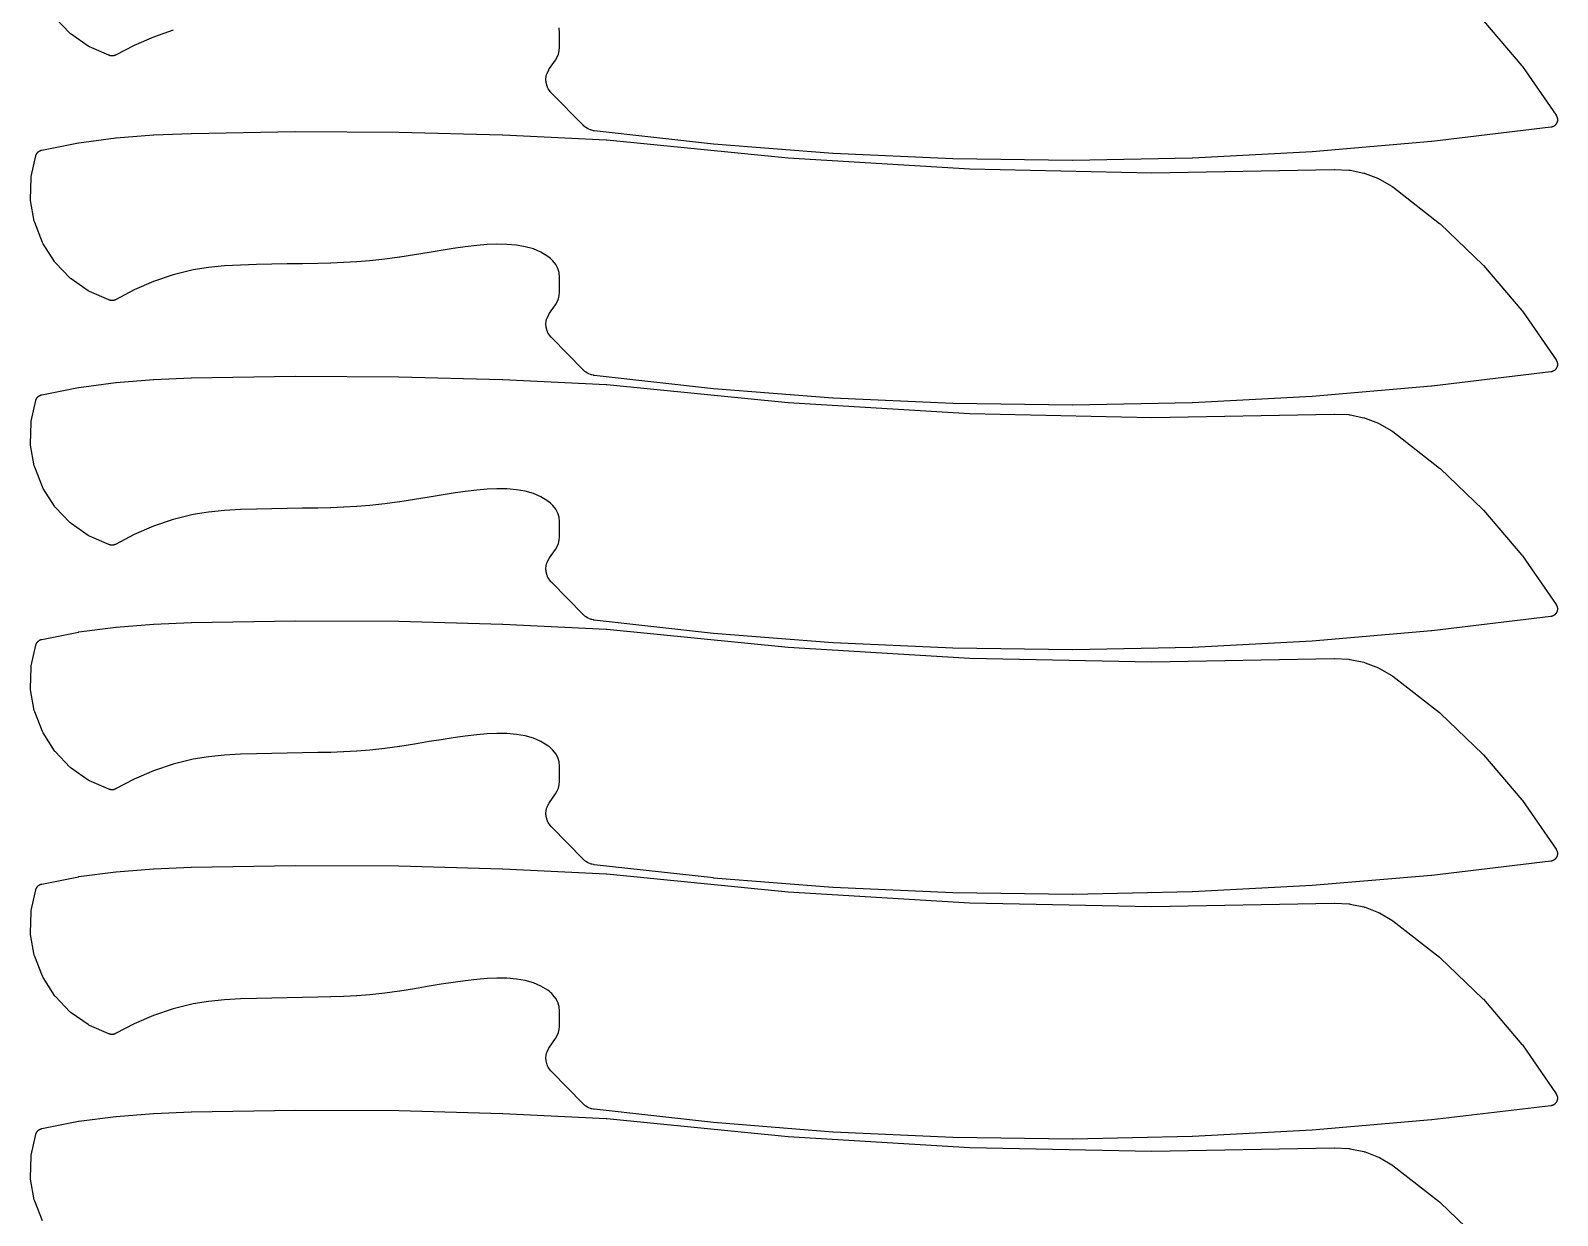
# Model space of a CAD drawing. Header units: metres. Extents: x 0 to 3000, y 0 to 1240.
# Drawn here: x 1198.4 to 1597.7, y 620 to 930 of the extents above; entities that cross this region are included whole.
import ezdxf

# ---------------------------------------------------------------- set-up
doc = ezdxf.new("R2010")
doc.units = ezdxf.units.M

msp = doc.modelspace()

# ---------------------------------------------------------------- linework, layer by layer
at = {"color": 1}
for points in [[(1235.65, 930.08), (1230.51, 928.3), (1225.5, 926.12), (1220.6, 923.58), (1220.6, 923.57), (1220.59, 923.57), (1220.51, 923.53), (1220.42, 923.5), (1220.42, 923.49), (1220.41, 923.49), (1220.32, 923.46), (1220.24, 923.43), (1220.23, 923.43), (1220.23, 923.43), (1220.14, 923.41), (1220.05, 923.39), (1220.04, 923.39), (1220.03, 923.38), (1219.94, 923.37), (1219.85, 923.36), (1219.85, 923.36), (1219.84, 923.36), (1219.75, 923.36), (1219.65, 923.35), (1219.65, 923.35), (1219.64, 923.35), (1219.55, 923.36), (1219.46, 923.37), (1219.45, 923.37), (1219.45, 923.37), (1219.36, 923.38), (1219.26, 923.4), (1219.26, 923.4), (1219.25, 923.4), (1219.16, 923.42), (1219.08, 923.45), (1219.07, 923.45), (1219.06, 923.45), (1218.98, 923.48), (1218.89, 923.51), (1218.89, 923.52), (1218.88, 923.52), (1213.81, 925.73), (1213.63, 925.82), (1213.46, 925.92), (1208.96, 929.05), (1208.81, 929.17), (1208.66, 929.31), (1204.86, 933.26)], [(1578.36, 932.55), (1588.41, 920.76), (1588.54, 920.6), (1597.37, 907.82), (1597.41, 907.74), (1597.46, 907.66), (1597.47, 907.65), (1597.47, 907.65), (1597.51, 907.57), (1597.55, 907.48), (1597.55, 907.48), (1597.56, 907.47), (1597.59, 907.39), (1597.62, 907.3), (1597.62, 907.29), (1597.62, 907.29), (1597.65, 907.2), (1597.67, 907.11), (1597.67, 907.1), (1597.68, 907.1), (1597.69, 907.01), (1597.71, 906.92), (1597.71, 906.91), (1597.71, 906.91), (1597.71, 906.81), (1597.72, 906.72), (1597.72, 906.71), (1597.72, 906.71), (1597.72, 906.62), (1597.71, 906.52), (1597.71, 906.52), (1597.71, 906.51), (1597.7, 906.42), (1597.69, 906.33), (1597.69, 906.32), (1597.69, 906.32), (1597.67, 906.23), (1597.65, 906.14), (1597.64, 906.13), (1597.64, 906.13), (1597.61, 906.04), (1597.58, 905.95), (1597.58, 905.95), (1597.58, 905.94), (1597.54, 905.86), (1597.5, 905.77), (1597.5, 905.77), (1597.5, 905.76), (1597.45, 905.68), (1597.41, 905.6), (1597.4, 905.6), (1597.4, 905.59), (1597.35, 905.52), (1597.29, 905.44), (1597.29, 905.44), (1597.28, 905.43), (1597.22, 905.36), (1597.16, 905.29), (1597.16, 905.29), (1597.16, 905.29), (1597.09, 905.22), (1597.02, 905.16), (1597.02, 905.16), (1597.01, 905.15), (1596.94, 905.1), (1596.86, 905.04), (1596.86, 905.04), (1596.86, 905.03), (1596.78, 904.98), (1596.7, 904.93), (1596.69, 904.93), (1596.69, 904.93), (1596.61, 904.89), (1596.52, 904.85), (1596.52, 904.85), (1596.51, 904.84), (1596.43, 904.81), (1596.34, 904.78), (1596.33, 904.78), (1596.33, 904.77), (1596.24, 904.75), (1596.15, 904.73), (1596.14, 904.72), (1596.14, 904.72), (1596.05, 904.71), (1595.96, 904.69), (1564.85, 900.98), (1564.78, 900.98), (1533.6, 898.29), (1533.53, 898.29), (1502.29, 896.63), (1502.22, 896.63), (1470.95, 896), (1470.89, 896), (1439.61, 896.4), (1439.55, 896.4), (1408.29, 897.82), (1408.23, 897.83), (1377.02, 900.28), (1376.96, 900.29), (1345.82, 903.77), (1345.82, 903.77), (1345.82, 903.77), (1345.72, 903.78), (1345.63, 903.8), (1345.63, 903.8), (1345.63, 903.8), (1345.14, 903.9), (1344.97, 903.94), (1344.82, 904), (1344.35, 904.18), (1344.2, 904.25), (1344.06, 904.33), (1343.63, 904.59), (1343.49, 904.68), (1343.36, 904.78), (1342.98, 905.11), (1342.92, 905.17), (1342.86, 905.22), (1334.59, 913.65), (1334.53, 913.71), (1334.48, 913.76), (1334.48, 913.76), (1334.47, 913.78), (1334.45, 913.79), (1334.41, 913.86), (1334.36, 913.92), (1333.76, 914.79), (1333.67, 914.94), (1333.59, 915.1), (1333.53, 915.26), (1333.48, 915.43), (1333.22, 916.42), (1333.18, 916.64), (1333.16, 916.87), (1333.17, 917.1), (1333.26, 918.12), (1333.29, 918.29), (1333.33, 918.47), (1333.38, 918.63), (1333.45, 918.79), (1333.9, 919.75), (1333.94, 919.82), (1333.97, 919.89), (1333.98, 919.9), (1333.99, 919.92), (1334.04, 919.99), (1334.08, 920.05), (1335.65, 922.27), (1336.13, 923.05), (1336.44, 923.83), (1336.64, 924.65), (1336.71, 925.56), (1336.71, 929.43), (1336.59, 930.68)], [(1201.46, 618.58), (1199.45, 623.74), (1199.39, 623.93), (1199.34, 624.12), (1198.39, 629.52), (1198.37, 629.71), (1198.36, 629.91), (1198.49, 635.39), (1198.5, 635.59), (1198.54, 635.78), (1199.74, 641.18), (1199.76, 641.26), (1199.78, 641.33), (1199.79, 641.35), (1199.79, 641.37), (1199.82, 641.44), (1199.84, 641.51), (1199.85, 641.53), (1199.86, 641.56), (1199.9, 641.62), (1199.93, 641.69), (1199.94, 641.71), (1199.95, 641.73), (1199.99, 641.79), (1200.03, 641.86), (1200.04, 641.88), (1200.06, 641.9), (1200.1, 641.96), (1200.15, 642.02), (1200.16, 642.03), (1200.18, 642.05), (1200.23, 642.11), (1200.28, 642.16), (1200.3, 642.18), (1200.31, 642.2), (1200.37, 642.24), (1200.42, 642.29), (1200.44, 642.31), (1200.46, 642.32), (1200.52, 642.37), (1200.58, 642.41), (1200.6, 642.42), (1200.62, 642.44), (1200.69, 642.47), (1200.75, 642.51), (1200.77, 642.52), (1200.79, 642.53), (1200.86, 642.56), (1200.93, 642.6), (1200.95, 642.6), (1200.97, 642.61), (1201.04, 642.64), (1201.11, 642.66), (1201.13, 642.67), (1201.16, 642.68), (1201.23, 642.69), (1201.3, 642.71), (1210.9, 644.63), (1211.03, 644.65), (1220.69, 645.92), (1220.8, 645.93), (1230.53, 646.69), (1230.6, 646.7), (1240.4, 647.1), (1240.42, 647.1), (1240.45, 647.1), (1267.55, 647.57), (1267.59, 647.57), (1294.69, 647.44), (1294.73, 647.44), (1321.83, 646.72), (1321.87, 646.72), (1348.94, 645.41), (1348.99, 645.41), (1349.05, 645.41), (1396.48, 640.67), (1444.01, 637.8), (1491.62, 636.8), (1539.29, 637.67), (1539.35, 637.67), (1539.41, 637.67), (1543.15, 637.51), (1543.31, 637.49), (1543.47, 637.47), (1547.11, 636.71), (1547.27, 636.67), (1547.42, 636.62), (1550.89, 635.28), (1551.04, 635.21), (1551.18, 635.14), (1554.41, 633.25), (1554.44, 633.23), (1554.47, 633.21), (1554.52, 633.17), (1554.57, 633.14), (1554.6, 633.12), (1554.63, 633.1), (1566.88, 623.55), (1567.03, 623.41), (1578.22, 612.7)]]:
    msp.add_lwpolyline(points, dxfattribs=at)
for points in [[(1334.48, 849.76), (1334.47, 849.78), (1334.45, 849.79), (1334.41, 849.86), (1334.36, 849.92), (1333.76, 850.79), (1333.67, 850.94), (1333.59, 851.1), (1333.53, 851.26), (1333.48, 851.43), (1333.22, 852.42), (1333.18, 852.64), (1333.16, 852.87), (1333.17, 853.1), (1333.26, 854.12), (1333.29, 854.29), (1333.33, 854.47), (1333.38, 854.63), (1333.45, 854.79), (1333.9, 855.75), (1333.94, 855.82), (1333.97, 855.89), (1333.98, 855.9), (1333.99, 855.92), (1334.04, 855.99), (1334.08, 856.05), (1335.65, 858.27), (1336.13, 859.05), (1336.44, 859.83), (1336.64, 860.65), (1336.71, 861.56), (1336.71, 865.43), (1336.59, 866.68), (1336.26, 867.77), (1335.74, 868.78), (1334.97, 869.75), (1334.69, 870.03), (1334.35, 870.35), (1333.99, 870.65), (1333.68, 870.9), (1331.86, 872.02), (1329.89, 872.85), (1327.74, 873.45), (1325.49, 873.84), (1322.93, 874.06), (1320.35, 874.09), (1317.75, 873.98), (1315.13, 873.75), (1312.02, 873.39), (1308.9, 872.96), (1305.77, 872.47), (1302.63, 871.96), (1298.79, 871.32), (1298.77, 871.32), (1294.93, 870.71), (1294.89, 870.71), (1291.04, 870.17), (1290.99, 870.17), (1287.13, 869.74), (1287.07, 869.73), (1283.71, 869.47), (1283.66, 869.46), (1280.29, 869.28), (1280.25, 869.28), (1276.88, 869.16), (1276.86, 869.16), (1273.49, 869.08), (1273.48, 869.08), (1269.48, 869), (1269.47, 869), (1265.47, 868.93), (1261.47, 868.86), (1257.47, 868.77), (1253.25, 868.65), (1249.07, 868.42), (1244.95, 868.02), (1240.91, 867.38), (1235.65, 866.08), (1230.51, 864.3), (1225.5, 862.12), (1220.6, 859.58), (1220.6, 859.57), (1220.59, 859.57), (1220.51, 859.53), (1220.42, 859.5), (1220.42, 859.49), (1220.41, 859.49), (1220.32, 859.46), (1220.24, 859.43), (1220.23, 859.43), (1220.23, 859.43), (1220.14, 859.41), (1220.05, 859.39), (1220.04, 859.39), (1220.03, 859.38), (1219.94, 859.37), (1219.85, 859.36), (1219.85, 859.36), (1219.84, 859.36), (1219.75, 859.36), (1219.65, 859.35), (1219.65, 859.35), (1219.64, 859.35), (1219.55, 859.36), (1219.46, 859.37), (1219.45, 859.37), (1219.45, 859.37), (1219.36, 859.38), (1219.26, 859.4), (1219.26, 859.4), (1219.25, 859.4), (1219.16, 859.42), (1219.08, 859.45), (1219.07, 859.45), (1219.06, 859.45), (1218.98, 859.48), (1218.89, 859.51), (1218.89, 859.52), (1218.88, 859.52), (1213.81, 861.73), (1213.63, 861.82), (1213.46, 861.92), (1208.96, 865.05), (1208.81, 865.17), (1208.66, 865.31), (1204.86, 869.26), (1204.73, 869.41), (1204.62, 869.57), (1201.63, 874.23), (1201.54, 874.4), (1201.46, 874.58), (1199.45, 879.74), (1199.39, 879.93), (1199.34, 880.12), (1198.39, 885.52), (1198.37, 885.71), (1198.36, 885.91), (1198.49, 891.39), (1198.5, 891.59), (1198.54, 891.78), (1199.74, 897.18), (1199.76, 897.26), (1199.78, 897.33), (1199.79, 897.35), (1199.79, 897.37), (1199.82, 897.44), (1199.84, 897.51), (1199.85, 897.53), (1199.86, 897.56), (1199.9, 897.62), (1199.93, 897.69), (1199.94, 897.71), (1199.95, 897.73), (1199.99, 897.79), (1200.03, 897.86), (1200.04, 897.88), (1200.06, 897.9), (1200.1, 897.96), (1200.15, 898.02), (1200.16, 898.03), (1200.18, 898.05), (1200.23, 898.11), (1200.28, 898.16), (1200.3, 898.18), (1200.31, 898.2), (1200.37, 898.24), (1200.42, 898.29), (1200.44, 898.31), (1200.46, 898.32), (1200.52, 898.37), (1200.58, 898.41), (1200.6, 898.42), (1200.62, 898.44), (1200.69, 898.47), (1200.75, 898.51), (1200.77, 898.52), (1200.79, 898.53), (1200.86, 898.56), (1200.93, 898.6), (1200.95, 898.6), (1200.97, 898.61), (1201.04, 898.64), (1201.11, 898.66), (1201.13, 898.67), (1201.16, 898.68), (1201.23, 898.69), (1201.3, 898.71), (1210.9, 900.63), (1211.03, 900.65), (1220.69, 901.92), (1220.8, 901.93), (1230.53, 902.69), (1230.6, 902.7), (1240.4, 903.1), (1240.42, 903.1), (1240.45, 903.1), (1267.55, 903.57), (1267.59, 903.57), (1294.69, 903.44), (1294.73, 903.44), (1321.83, 902.72), (1321.87, 902.72), (1348.94, 901.41), (1348.99, 901.41), (1349.05, 901.41), (1396.48, 896.67), (1444.01, 893.8), (1491.62, 892.8), (1539.29, 893.67), (1539.35, 893.67), (1539.41, 893.67), (1543.15, 893.51), (1543.31, 893.49), (1543.47, 893.47), (1547.11, 892.71), (1547.27, 892.67), (1547.42, 892.62), (1550.89, 891.28), (1551.04, 891.21), (1551.18, 891.14), (1554.41, 889.25), (1554.44, 889.23), (1554.47, 889.21), (1554.52, 889.17), (1554.57, 889.14), (1554.6, 889.12), (1554.63, 889.1), (1566.88, 879.55), (1567.03, 879.41), (1578.22, 868.7), (1578.36, 868.55), (1588.41, 856.76), (1588.54, 856.6), (1597.37, 843.82), (1597.41, 843.74), (1597.46, 843.66), (1597.47, 843.65), (1597.47, 843.65), (1597.51, 843.57), (1597.55, 843.48), (1597.55, 843.48), (1597.56, 843.47), (1597.59, 843.39), (1597.62, 843.3), (1597.62, 843.29), (1597.62, 843.29), (1597.65, 843.2), (1597.67, 843.11), (1597.67, 843.1), (1597.68, 843.1), (1597.69, 843.01), (1597.71, 842.92), (1597.71, 842.91), (1597.71, 842.91), (1597.71, 842.81), (1597.72, 842.72), (1597.72, 842.71), (1597.72, 842.71), (1597.72, 842.62), (1597.71, 842.52), (1597.71, 842.52), (1597.71, 842.51), (1597.7, 842.42), (1597.69, 842.33), (1597.69, 842.32), (1597.69, 842.32), (1597.67, 842.23), (1597.65, 842.14), (1597.64, 842.13), (1597.64, 842.13), (1597.61, 842.04), (1597.58, 841.95), (1597.58, 841.95), (1597.58, 841.94), (1597.54, 841.86), (1597.5, 841.77), (1597.5, 841.77), (1597.5, 841.76), (1597.45, 841.68), (1597.41, 841.6), (1597.4, 841.6), (1597.4, 841.59), (1597.35, 841.52), (1597.29, 841.44), (1597.29, 841.44), (1597.28, 841.43), (1597.22, 841.36), (1597.16, 841.29), (1597.16, 841.29), (1597.16, 841.29), (1597.09, 841.22), (1597.02, 841.16), (1597.02, 841.16), (1597.01, 841.15), (1596.94, 841.1), (1596.86, 841.04), (1596.86, 841.04), (1596.86, 841.03), (1596.78, 840.98), (1596.7, 840.93), (1596.69, 840.93), (1596.69, 840.93), (1596.61, 840.89), (1596.52, 840.85), (1596.52, 840.85), (1596.51, 840.84), (1596.43, 840.81), (1596.34, 840.78), (1596.33, 840.78), (1596.33, 840.77), (1596.24, 840.75), (1596.15, 840.73), (1596.14, 840.72), (1596.14, 840.72), (1596.05, 840.71), (1595.96, 840.69), (1564.85, 836.98), (1564.78, 836.98), (1533.6, 834.29), (1533.53, 834.29), (1502.29, 832.63), (1502.22, 832.63), (1470.95, 832), (1470.89, 832), (1439.61, 832.4), (1439.55, 832.4), (1408.29, 833.82), (1408.23, 833.83), (1377.02, 836.28), (1376.96, 836.29), (1345.82, 839.77), (1345.82, 839.77), (1345.82, 839.77), (1345.72, 839.78), (1345.63, 839.8), (1345.63, 839.8), (1345.63, 839.8), (1345.14, 839.9), (1344.97, 839.94), (1344.82, 840), (1344.35, 840.18), (1344.2, 840.25), (1344.06, 840.33), (1343.63, 840.59), (1343.49, 840.68), (1343.36, 840.78), (1342.98, 841.11), (1342.92, 841.17), (1342.86, 841.22), (1334.59, 849.65), (1334.53, 849.71), (1334.48, 849.76)], [(1334.48, 785.76), (1334.47, 785.78), (1334.45, 785.79), (1334.41, 785.86), (1334.36, 785.92), (1333.76, 786.79), (1333.67, 786.94), (1333.59, 787.1), (1333.53, 787.26), (1333.48, 787.43), (1333.22, 788.42), (1333.18, 788.64), (1333.16, 788.87), (1333.17, 789.1), (1333.26, 790.12), (1333.29, 790.29), (1333.33, 790.47), (1333.38, 790.63), (1333.45, 790.79), (1333.9, 791.75), (1333.94, 791.82), (1333.97, 791.89), (1333.98, 791.9), (1333.99, 791.92), (1334.04, 791.99), (1334.08, 792.05), (1335.65, 794.27), (1336.13, 795.05), (1336.44, 795.83), (1336.64, 796.65), (1336.71, 797.56), (1336.71, 801.43), (1336.59, 802.68), (1336.26, 803.77), (1335.74, 804.78), (1334.97, 805.75), (1334.69, 806.03), (1334.35, 806.35), (1333.99, 806.65), (1333.68, 806.9), (1331.86, 808.02), (1329.89, 808.85), (1327.74, 809.45), (1325.49, 809.84), (1322.93, 810.06), (1320.35, 810.09), (1317.75, 809.98), (1315.13, 809.75), (1312.02, 809.39), (1308.9, 808.96), (1305.77, 808.47), (1302.63, 807.96), (1298.79, 807.32), (1298.77, 807.32), (1294.93, 806.71), (1294.89, 806.71), (1291.04, 806.17), (1290.99, 806.17), (1287.13, 805.74), (1287.07, 805.73), (1283.71, 805.47), (1283.66, 805.46), (1280.29, 805.28), (1280.25, 805.28), (1276.88, 805.16), (1276.86, 805.16), (1273.49, 805.08), (1273.48, 805.08), (1269.48, 805), (1269.47, 805), (1265.47, 804.93), (1261.47, 804.86), (1257.47, 804.77), (1253.25, 804.65), (1249.07, 804.42), (1244.95, 804.02), (1240.91, 803.38), (1235.65, 802.08), (1230.51, 800.3), (1225.5, 798.12), (1220.6, 795.58), (1220.6, 795.57), (1220.59, 795.57), (1220.51, 795.53), (1220.42, 795.5), (1220.42, 795.49), (1220.41, 795.49), (1220.32, 795.46), (1220.24, 795.43), (1220.23, 795.43), (1220.23, 795.43), (1220.14, 795.41), (1220.05, 795.39), (1220.04, 795.39), (1220.03, 795.38), (1219.94, 795.37), (1219.85, 795.36), (1219.85, 795.36), (1219.84, 795.36), (1219.75, 795.36), (1219.65, 795.35), (1219.65, 795.35), (1219.64, 795.35), (1219.55, 795.36), (1219.46, 795.37), (1219.45, 795.37), (1219.45, 795.37), (1219.36, 795.38), (1219.26, 795.4), (1219.26, 795.4), (1219.25, 795.4), (1219.16, 795.42), (1219.08, 795.45), (1219.07, 795.45), (1219.06, 795.45), (1218.98, 795.48), (1218.89, 795.51), (1218.89, 795.52), (1218.88, 795.52), (1213.81, 797.73), (1213.63, 797.82), (1213.46, 797.92), (1208.96, 801.05), (1208.81, 801.17), (1208.66, 801.31), (1204.86, 805.26), (1204.73, 805.41), (1204.62, 805.57), (1201.63, 810.23), (1201.54, 810.4), (1201.46, 810.58), (1199.45, 815.74), (1199.39, 815.93), (1199.34, 816.12), (1198.39, 821.52), (1198.37, 821.71), (1198.36, 821.91), (1198.49, 827.39), (1198.5, 827.59), (1198.54, 827.78), (1199.74, 833.18), (1199.76, 833.26), (1199.78, 833.33), (1199.79, 833.35), (1199.79, 833.37), (1199.82, 833.44), (1199.84, 833.51), (1199.85, 833.53), (1199.86, 833.56), (1199.9, 833.62), (1199.93, 833.69), (1199.94, 833.71), (1199.95, 833.73), (1199.99, 833.79), (1200.03, 833.86), (1200.04, 833.88), (1200.06, 833.9), (1200.1, 833.96), (1200.15, 834.02), (1200.16, 834.03), (1200.18, 834.05), (1200.23, 834.11), (1200.28, 834.16), (1200.3, 834.18), (1200.31, 834.2), (1200.37, 834.24), (1200.42, 834.29), (1200.44, 834.31), (1200.46, 834.32), (1200.52, 834.37), (1200.58, 834.41), (1200.6, 834.42), (1200.62, 834.44), (1200.69, 834.47), (1200.75, 834.51), (1200.77, 834.52), (1200.79, 834.53), (1200.86, 834.56), (1200.93, 834.6), (1200.95, 834.6), (1200.97, 834.61), (1201.04, 834.64), (1201.11, 834.66), (1201.13, 834.67), (1201.16, 834.68), (1201.23, 834.69), (1201.3, 834.71), (1210.9, 836.63), (1211.03, 836.65), (1220.69, 837.92), (1220.8, 837.93), (1230.53, 838.69), (1230.6, 838.7), (1240.4, 839.1), (1240.42, 839.1), (1240.45, 839.1), (1267.55, 839.57), (1267.59, 839.57), (1294.69, 839.44), (1294.73, 839.44), (1321.83, 838.72), (1321.87, 838.72), (1348.94, 837.41), (1348.99, 837.41), (1349.05, 837.41), (1396.48, 832.67), (1444.01, 829.8), (1491.62, 828.8), (1539.29, 829.67), (1539.35, 829.67), (1539.41, 829.67), (1543.15, 829.51), (1543.31, 829.49), (1543.47, 829.47), (1547.11, 828.71), (1547.27, 828.67), (1547.42, 828.62), (1550.89, 827.28), (1551.04, 827.21), (1551.18, 827.14), (1554.41, 825.25), (1554.44, 825.23), (1554.47, 825.21), (1554.52, 825.17), (1554.57, 825.14), (1554.6, 825.12), (1554.63, 825.1), (1566.88, 815.55), (1567.03, 815.41), (1578.22, 804.7), (1578.36, 804.55), (1588.41, 792.76), (1588.54, 792.6), (1597.37, 779.82), (1597.41, 779.74), (1597.46, 779.66), (1597.47, 779.65), (1597.47, 779.65), (1597.51, 779.57), (1597.55, 779.48), (1597.55, 779.48), (1597.56, 779.47), (1597.59, 779.39), (1597.62, 779.3), (1597.62, 779.29), (1597.62, 779.29), (1597.65, 779.2), (1597.67, 779.11), (1597.67, 779.1), (1597.68, 779.1), (1597.69, 779.01), (1597.71, 778.92), (1597.71, 778.91), (1597.71, 778.91), (1597.71, 778.81), (1597.72, 778.72), (1597.72, 778.71), (1597.72, 778.71), (1597.72, 778.62), (1597.71, 778.52), (1597.71, 778.52), (1597.71, 778.51), (1597.7, 778.42), (1597.69, 778.33), (1597.69, 778.32), (1597.69, 778.32), (1597.67, 778.23), (1597.65, 778.14), (1597.64, 778.13), (1597.64, 778.13), (1597.61, 778.04), (1597.58, 777.95), (1597.58, 777.95), (1597.58, 777.94), (1597.54, 777.86), (1597.5, 777.77), (1597.5, 777.77), (1597.5, 777.76), (1597.45, 777.68), (1597.41, 777.6), (1597.4, 777.6), (1597.4, 777.59), (1597.35, 777.52), (1597.29, 777.44), (1597.29, 777.44), (1597.28, 777.43), (1597.22, 777.36), (1597.16, 777.29), (1597.16, 777.29), (1597.16, 777.29), (1597.09, 777.22), (1597.02, 777.16), (1597.02, 777.16), (1597.01, 777.15), (1596.94, 777.1), (1596.86, 777.04), (1596.86, 777.04), (1596.86, 777.03), (1596.78, 776.98), (1596.7, 776.93), (1596.69, 776.93), (1596.69, 776.93), (1596.61, 776.89), (1596.52, 776.85), (1596.52, 776.85), (1596.51, 776.84), (1596.43, 776.81), (1596.34, 776.78), (1596.33, 776.78), (1596.33, 776.77), (1596.24, 776.75), (1596.15, 776.73), (1596.14, 776.72), (1596.14, 776.72), (1596.05, 776.71), (1595.96, 776.69), (1564.85, 772.98), (1564.78, 772.98), (1533.6, 770.29), (1533.53, 770.29), (1502.29, 768.63), (1502.22, 768.63), (1470.95, 768), (1470.89, 768), (1439.61, 768.4), (1439.55, 768.4), (1408.29, 769.82), (1408.23, 769.83), (1377.02, 772.28), (1376.96, 772.29), (1345.82, 775.77), (1345.82, 775.77), (1345.82, 775.77), (1345.72, 775.78), (1345.63, 775.8), (1345.63, 775.8), (1345.63, 775.8), (1345.14, 775.9), (1344.97, 775.94), (1344.82, 776), (1344.35, 776.18), (1344.2, 776.25), (1344.06, 776.33), (1343.63, 776.59), (1343.49, 776.68), (1343.36, 776.78), (1342.98, 777.11), (1342.92, 777.17), (1342.86, 777.22), (1334.59, 785.65), (1334.53, 785.71), (1334.48, 785.76)], [(1334.48, 721.76), (1334.47, 721.78), (1334.45, 721.79), (1334.41, 721.86), (1334.36, 721.92), (1333.76, 722.79), (1333.67, 722.94), (1333.59, 723.1), (1333.53, 723.26), (1333.48, 723.43), (1333.22, 724.42), (1333.18, 724.64), (1333.16, 724.87), (1333.17, 725.1), (1333.26, 726.12), (1333.29, 726.29), (1333.33, 726.47), (1333.38, 726.63), (1333.45, 726.79), (1333.9, 727.75), (1333.94, 727.82), (1333.97, 727.89), (1333.98, 727.9), (1333.99, 727.92), (1334.04, 727.99), (1334.08, 728.05), (1335.65, 730.27), (1336.13, 731.05), (1336.44, 731.83), (1336.64, 732.65), (1336.71, 733.56), (1336.71, 737.43), (1336.59, 738.68), (1336.26, 739.77), (1335.74, 740.78), (1334.97, 741.75), (1334.69, 742.03), (1334.35, 742.35), (1333.99, 742.65), (1333.68, 742.9), (1331.86, 744.02), (1329.89, 744.85), (1327.74, 745.45), (1325.49, 745.84), (1322.93, 746.06), (1320.35, 746.09), (1317.75, 745.98), (1315.13, 745.75), (1312.02, 745.39), (1308.9, 744.96), (1305.77, 744.47), (1302.63, 743.96), (1298.79, 743.32), (1298.77, 743.32), (1294.93, 742.71), (1294.89, 742.71), (1291.04, 742.17), (1290.99, 742.17), (1287.13, 741.74), (1287.07, 741.73), (1283.71, 741.47), (1283.66, 741.46), (1280.29, 741.28), (1280.25, 741.28), (1276.88, 741.16), (1276.86, 741.16), (1273.49, 741.08), (1273.48, 741.08), (1269.48, 741), (1269.47, 741), (1265.47, 740.93), (1261.47, 740.86), (1257.47, 740.77), (1253.25, 740.65), (1249.07, 740.42), (1244.95, 740.02), (1240.91, 739.38), (1235.65, 738.08), (1230.51, 736.3), (1225.5, 734.12), (1220.6, 731.58), (1220.6, 731.57), (1220.59, 731.57), (1220.51, 731.53), (1220.42, 731.5), (1220.42, 731.49), (1220.41, 731.49), (1220.32, 731.46), (1220.24, 731.43), (1220.23, 731.43), (1220.23, 731.43), (1220.14, 731.41), (1220.05, 731.39), (1220.04, 731.39), (1220.03, 731.38), (1219.94, 731.37), (1219.85, 731.36), (1219.85, 731.36), (1219.84, 731.36), (1219.75, 731.36), (1219.65, 731.35), (1219.65, 731.35), (1219.64, 731.35), (1219.55, 731.36), (1219.46, 731.37), (1219.45, 731.37), (1219.45, 731.37), (1219.36, 731.38), (1219.26, 731.4), (1219.26, 731.4), (1219.25, 731.4), (1219.16, 731.42), (1219.08, 731.45), (1219.07, 731.45), (1219.06, 731.45), (1218.98, 731.48), (1218.89, 731.51), (1218.89, 731.52), (1218.88, 731.52), (1213.81, 733.73), (1213.63, 733.82), (1213.46, 733.92), (1208.96, 737.05), (1208.81, 737.17), (1208.66, 737.31), (1204.86, 741.26), (1204.73, 741.41), (1204.62, 741.57), (1201.63, 746.23), (1201.54, 746.4), (1201.46, 746.58), (1199.45, 751.74), (1199.39, 751.93), (1199.34, 752.12), (1198.39, 757.52), (1198.37, 757.71), (1198.36, 757.91), (1198.49, 763.39), (1198.5, 763.59), (1198.54, 763.78), (1199.74, 769.18), (1199.76, 769.26), (1199.78, 769.33), (1199.79, 769.35), (1199.79, 769.37), (1199.82, 769.44), (1199.84, 769.51), (1199.85, 769.53), (1199.86, 769.56), (1199.9, 769.62), (1199.93, 769.69), (1199.94, 769.71), (1199.95, 769.73), (1199.99, 769.79), (1200.03, 769.86), (1200.04, 769.88), (1200.06, 769.9), (1200.1, 769.96), (1200.15, 770.02), (1200.16, 770.03), (1200.18, 770.05), (1200.23, 770.11), (1200.28, 770.16), (1200.3, 770.18), (1200.31, 770.2), (1200.37, 770.24), (1200.42, 770.29), (1200.44, 770.31), (1200.46, 770.32), (1200.52, 770.37), (1200.58, 770.41), (1200.6, 770.42), (1200.62, 770.44), (1200.69, 770.47), (1200.75, 770.51), (1200.77, 770.52), (1200.79, 770.53), (1200.86, 770.56), (1200.93, 770.6), (1200.95, 770.6), (1200.97, 770.61), (1201.04, 770.64), (1201.11, 770.66), (1201.13, 770.67), (1201.16, 770.68), (1201.23, 770.69), (1201.3, 770.71), (1210.9, 772.63), (1211.03, 772.65), (1220.69, 773.92), (1220.8, 773.93), (1230.53, 774.69), (1230.6, 774.7), (1240.4, 775.1), (1240.42, 775.1), (1240.45, 775.1), (1267.55, 775.57), (1267.59, 775.57), (1294.69, 775.44), (1294.73, 775.44), (1321.83, 774.72), (1321.87, 774.72), (1348.94, 773.41), (1348.99, 773.41), (1349.05, 773.41), (1396.48, 768.67), (1444.01, 765.8), (1491.62, 764.8), (1539.29, 765.67), (1539.35, 765.67), (1539.41, 765.67), (1543.15, 765.51), (1543.31, 765.49), (1543.47, 765.47), (1547.11, 764.71), (1547.27, 764.67), (1547.42, 764.62), (1550.89, 763.28), (1551.04, 763.21), (1551.18, 763.14), (1554.41, 761.25), (1554.44, 761.23), (1554.47, 761.21), (1554.52, 761.17), (1554.57, 761.14), (1554.6, 761.12), (1554.63, 761.1), (1566.88, 751.55), (1567.03, 751.41), (1578.22, 740.7), (1578.36, 740.55), (1588.41, 728.76), (1588.54, 728.6), (1597.37, 715.82), (1597.41, 715.74), (1597.46, 715.66), (1597.47, 715.65), (1597.47, 715.65), (1597.51, 715.57), (1597.55, 715.48), (1597.55, 715.48), (1597.56, 715.47), (1597.59, 715.39), (1597.62, 715.3), (1597.62, 715.29), (1597.62, 715.29), (1597.65, 715.2), (1597.67, 715.11), (1597.67, 715.1), (1597.68, 715.1), (1597.69, 715.01), (1597.71, 714.92), (1597.71, 714.91), (1597.71, 714.91), (1597.71, 714.81), (1597.72, 714.72), (1597.72, 714.71), (1597.72, 714.71), (1597.72, 714.62), (1597.71, 714.52), (1597.71, 714.52), (1597.71, 714.51), (1597.7, 714.42), (1597.69, 714.33), (1597.69, 714.32), (1597.69, 714.32), (1597.67, 714.23), (1597.65, 714.14), (1597.64, 714.13), (1597.64, 714.13), (1597.61, 714.04), (1597.58, 713.95), (1597.58, 713.95), (1597.58, 713.94), (1597.54, 713.86), (1597.5, 713.77), (1597.5, 713.77), (1597.5, 713.76), (1597.45, 713.68), (1597.41, 713.6), (1597.4, 713.6), (1597.4, 713.59), (1597.35, 713.52), (1597.29, 713.44), (1597.29, 713.44), (1597.28, 713.43), (1597.22, 713.36), (1597.16, 713.29), (1597.16, 713.29), (1597.16, 713.29), (1597.09, 713.22), (1597.02, 713.16), (1597.02, 713.16), (1597.01, 713.15), (1596.94, 713.1), (1596.86, 713.04), (1596.86, 713.04), (1596.86, 713.03), (1596.78, 712.98), (1596.7, 712.93), (1596.69, 712.93), (1596.69, 712.93), (1596.61, 712.89), (1596.52, 712.85), (1596.52, 712.85), (1596.51, 712.84), (1596.43, 712.81), (1596.34, 712.78), (1596.33, 712.78), (1596.33, 712.77), (1596.24, 712.75), (1596.15, 712.73), (1596.14, 712.72), (1596.14, 712.72), (1596.05, 712.71), (1595.96, 712.69), (1564.85, 708.98), (1564.78, 708.98), (1533.6, 706.29), (1533.53, 706.29), (1502.29, 704.63), (1502.22, 704.63), (1470.95, 704), (1470.89, 704), (1439.61, 704.4), (1439.55, 704.4), (1408.29, 705.82), (1408.23, 705.83), (1377.02, 708.28), (1376.96, 708.29), (1345.82, 711.77), (1345.82, 711.77), (1345.82, 711.77), (1345.72, 711.78), (1345.63, 711.8), (1345.63, 711.8), (1345.63, 711.8), (1345.14, 711.9), (1344.97, 711.94), (1344.82, 712), (1344.35, 712.18), (1344.2, 712.25), (1344.06, 712.33), (1343.63, 712.59), (1343.49, 712.68), (1343.36, 712.78), (1342.98, 713.11), (1342.92, 713.17), (1342.86, 713.22), (1334.59, 721.65), (1334.53, 721.71), (1334.48, 721.76)], [(1334.48, 657.76), (1334.47, 657.78), (1334.45, 657.79), (1334.41, 657.86), (1334.36, 657.92), (1333.76, 658.79), (1333.67, 658.94), (1333.59, 659.1), (1333.53, 659.26), (1333.48, 659.43), (1333.22, 660.42), (1333.18, 660.64), (1333.16, 660.87), (1333.17, 661.1), (1333.26, 662.12), (1333.29, 662.29), (1333.33, 662.47), (1333.38, 662.63), (1333.45, 662.79), (1333.9, 663.75), (1333.94, 663.82), (1333.97, 663.89), (1333.98, 663.9), (1333.99, 663.92), (1334.04, 663.99), (1334.08, 664.05), (1335.65, 666.27), (1336.13, 667.05), (1336.44, 667.83), (1336.64, 668.65), (1336.71, 669.56), (1336.71, 673.43), (1336.59, 674.68), (1336.26, 675.77), (1335.74, 676.78), (1334.97, 677.75), (1334.69, 678.03), (1334.35, 678.35), (1333.99, 678.65), (1333.68, 678.9), (1331.86, 680.02), (1329.89, 680.85), (1327.74, 681.45), (1325.49, 681.84), (1322.93, 682.06), (1320.35, 682.09), (1317.75, 681.98), (1315.13, 681.75), (1312.02, 681.39), (1308.9, 680.96), (1305.77, 680.47), (1302.63, 679.96), (1298.79, 679.32), (1298.77, 679.32), (1294.93, 678.71), (1294.89, 678.71), (1291.04, 678.17), (1290.99, 678.17), (1287.13, 677.74), (1287.07, 677.73), (1283.71, 677.47), (1283.66, 677.46), (1280.29, 677.28), (1280.25, 677.28), (1276.88, 677.16), (1276.86, 677.16), (1273.49, 677.08), (1273.48, 677.08), (1269.48, 677), (1269.47, 677), (1265.47, 676.93), (1261.47, 676.86), (1257.47, 676.77), (1253.25, 676.65), (1249.07, 676.42), (1244.95, 676.02), (1240.91, 675.38), (1235.65, 674.08), (1230.51, 672.3), (1225.5, 670.12), (1220.6, 667.58), (1220.6, 667.57), (1220.59, 667.57), (1220.51, 667.53), (1220.42, 667.5), (1220.42, 667.49), (1220.41, 667.49), (1220.32, 667.46), (1220.24, 667.43), (1220.23, 667.43), (1220.23, 667.43), (1220.14, 667.41), (1220.05, 667.39), (1220.04, 667.39), (1220.03, 667.38), (1219.94, 667.37), (1219.85, 667.36), (1219.85, 667.36), (1219.84, 667.36), (1219.75, 667.36), (1219.65, 667.35), (1219.65, 667.35), (1219.64, 667.35), (1219.55, 667.36), (1219.46, 667.37), (1219.45, 667.37), (1219.45, 667.37), (1219.36, 667.38), (1219.26, 667.4), (1219.26, 667.4), (1219.25, 667.4), (1219.16, 667.42), (1219.08, 667.45), (1219.07, 667.45), (1219.06, 667.45), (1218.98, 667.48), (1218.89, 667.51), (1218.89, 667.52), (1218.88, 667.52), (1213.81, 669.73), (1213.63, 669.82), (1213.46, 669.92), (1208.96, 673.05), (1208.81, 673.17), (1208.66, 673.31), (1204.86, 677.26), (1204.73, 677.41), (1204.62, 677.57), (1201.63, 682.23), (1201.54, 682.4), (1201.46, 682.58), (1199.45, 687.74), (1199.39, 687.93), (1199.34, 688.12), (1198.39, 693.52), (1198.37, 693.71), (1198.36, 693.91), (1198.49, 699.39), (1198.5, 699.59), (1198.54, 699.78), (1199.74, 705.18), (1199.76, 705.26), (1199.78, 705.33), (1199.79, 705.35), (1199.79, 705.37), (1199.82, 705.44), (1199.84, 705.51), (1199.85, 705.53), (1199.86, 705.56), (1199.9, 705.62), (1199.93, 705.69), (1199.94, 705.71), (1199.95, 705.73), (1199.99, 705.79), (1200.03, 705.86), (1200.04, 705.88), (1200.06, 705.9), (1200.1, 705.96), (1200.15, 706.02), (1200.16, 706.03), (1200.18, 706.05), (1200.23, 706.11), (1200.28, 706.16), (1200.3, 706.18), (1200.31, 706.2), (1200.37, 706.24), (1200.42, 706.29), (1200.44, 706.31), (1200.46, 706.32), (1200.52, 706.37), (1200.58, 706.41), (1200.6, 706.42), (1200.62, 706.44), (1200.69, 706.47), (1200.75, 706.51), (1200.77, 706.52), (1200.79, 706.53), (1200.86, 706.56), (1200.93, 706.6), (1200.95, 706.6), (1200.97, 706.61), (1201.04, 706.64), (1201.11, 706.66), (1201.13, 706.67), (1201.16, 706.68), (1201.23, 706.69), (1201.3, 706.71), (1210.9, 708.63), (1211.03, 708.65), (1220.69, 709.92), (1220.8, 709.93), (1230.53, 710.69), (1230.6, 710.7), (1240.4, 711.1), (1240.42, 711.1), (1240.45, 711.1), (1267.55, 711.57), (1267.59, 711.57), (1294.69, 711.44), (1294.73, 711.44), (1321.83, 710.72), (1321.87, 710.72), (1348.94, 709.41), (1348.99, 709.41), (1349.05, 709.41), (1396.48, 704.67), (1444.01, 701.8), (1491.62, 700.8), (1539.29, 701.67), (1539.35, 701.67), (1539.41, 701.67), (1543.15, 701.51), (1543.31, 701.49), (1543.47, 701.47), (1547.11, 700.71), (1547.27, 700.67), (1547.42, 700.62), (1550.89, 699.28), (1551.04, 699.21), (1551.18, 699.14), (1554.41, 697.25), (1554.44, 697.23), (1554.47, 697.21), (1554.52, 697.17), (1554.57, 697.14), (1554.6, 697.12), (1554.63, 697.1), (1566.88, 687.55), (1567.03, 687.41), (1578.22, 676.7), (1578.36, 676.55), (1588.41, 664.76), (1588.54, 664.6), (1597.37, 651.82), (1597.41, 651.74), (1597.46, 651.66), (1597.47, 651.65), (1597.47, 651.65), (1597.51, 651.57), (1597.55, 651.48), (1597.55, 651.48), (1597.56, 651.47), (1597.59, 651.39), (1597.62, 651.3), (1597.62, 651.29), (1597.62, 651.29), (1597.65, 651.2), (1597.67, 651.11), (1597.67, 651.1), (1597.68, 651.1), (1597.69, 651.01), (1597.71, 650.92), (1597.71, 650.91), (1597.71, 650.91), (1597.71, 650.81), (1597.72, 650.72), (1597.72, 650.71), (1597.72, 650.71), (1597.72, 650.62), (1597.71, 650.52), (1597.71, 650.52), (1597.71, 650.51), (1597.7, 650.42), (1597.69, 650.33), (1597.69, 650.32), (1597.69, 650.32), (1597.67, 650.23), (1597.65, 650.14), (1597.64, 650.13), (1597.64, 650.13), (1597.61, 650.04), (1597.58, 649.95), (1597.58, 649.95), (1597.58, 649.94), (1597.54, 649.86), (1597.5, 649.77), (1597.5, 649.77), (1597.5, 649.76), (1597.45, 649.68), (1597.41, 649.6), (1597.4, 649.6), (1597.4, 649.59), (1597.35, 649.52), (1597.29, 649.44), (1597.29, 649.44), (1597.28, 649.43), (1597.22, 649.36), (1597.16, 649.29), (1597.16, 649.29), (1597.16, 649.29), (1597.09, 649.22), (1597.02, 649.16), (1597.02, 649.16), (1597.01, 649.15), (1596.94, 649.1), (1596.86, 649.04), (1596.86, 649.04), (1596.86, 649.03), (1596.78, 648.98), (1596.7, 648.93), (1596.69, 648.93), (1596.69, 648.93), (1596.61, 648.89), (1596.52, 648.85), (1596.52, 648.85), (1596.51, 648.84), (1596.43, 648.81), (1596.34, 648.78), (1596.33, 648.78), (1596.33, 648.77), (1596.24, 648.75), (1596.15, 648.73), (1596.14, 648.72), (1596.14, 648.72), (1596.05, 648.71), (1595.96, 648.69), (1564.85, 644.98), (1564.78, 644.98), (1533.6, 642.29), (1533.53, 642.29), (1502.29, 640.63), (1502.22, 640.63), (1470.95, 640), (1470.89, 640), (1439.61, 640.4), (1439.55, 640.4), (1408.29, 641.82), (1408.23, 641.83), (1377.02, 644.28), (1376.96, 644.29), (1345.82, 647.77), (1345.82, 647.77), (1345.82, 647.77), (1345.72, 647.78), (1345.63, 647.8), (1345.63, 647.8), (1345.63, 647.8), (1345.14, 647.9), (1344.97, 647.94), (1344.82, 648), (1344.35, 648.18), (1344.2, 648.25), (1344.06, 648.33), (1343.63, 648.59), (1343.49, 648.68), (1343.36, 648.78), (1342.98, 649.11), (1342.92, 649.17), (1342.86, 649.22), (1334.59, 657.65), (1334.53, 657.71), (1334.48, 657.76)]]:
    msp.add_lwpolyline(points, close=True, dxfattribs=at)

doc.saveas('drawing.dxf')
